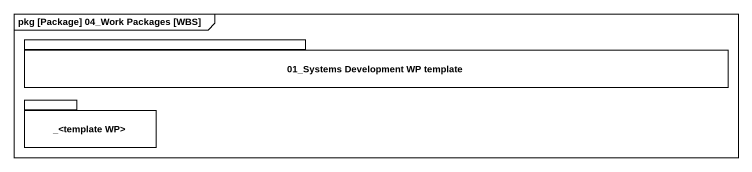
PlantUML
@startuml
mainframe pkg [Package] 04_Work Packages [WBS]
package "01_Systems Development WP template" as p01_Systems_Development_WP {
}
package "_<template WP>" as template_WP {
}
@enduml
